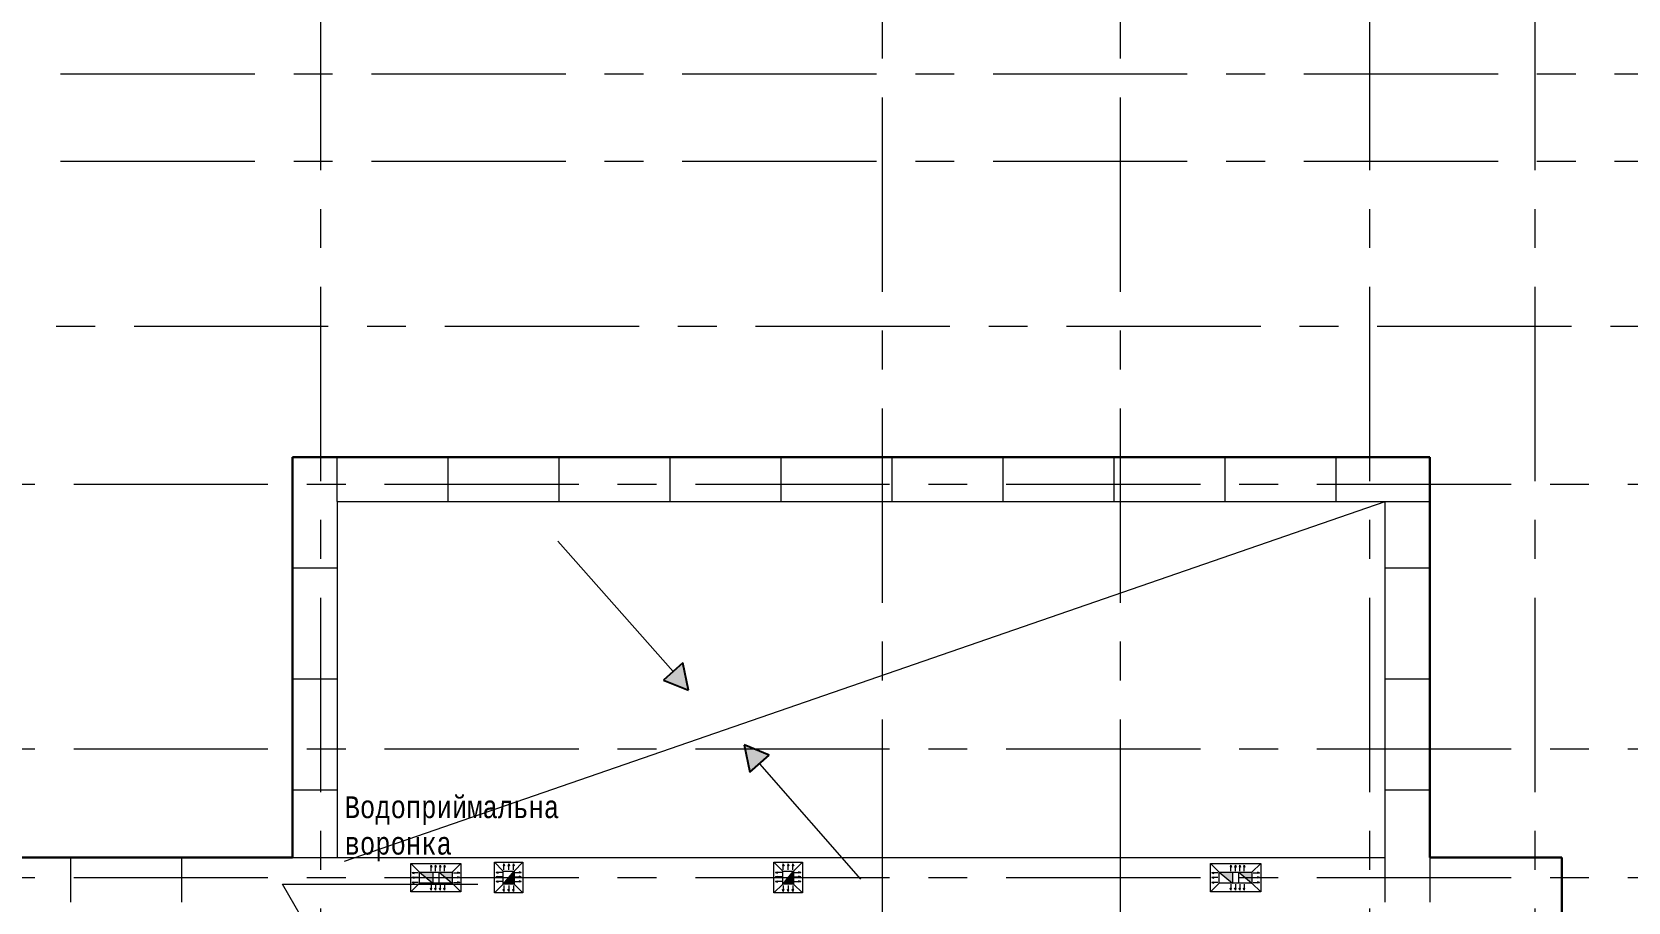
# Model space of a CAD drawing. Header units: millimetres. Extents: x -689206 to 4969298, y -1019800 to 703299.
# Drawn here: x 842047 to 860309, y -343590 to -333639 of the extents above; entities that cross this region are included whole.
import ezdxf

# ---------------------------------------------------------------- set-up
doc = ezdxf.new("R2010")
doc.units = ezdxf.units.MM
doc.linetypes.add('осеваяX2', pattern=[101.6, 63.5, -12.7, 12.7, -12.7])
doc.layers.add('кровля', color=211, linetype='Continuous')
doc.layers.add('четотам', color=7, linetype='Continuous')
doc.layers.add('РАЗМЕРЫ', color=7, linetype='Continuous', lineweight=9)
doc.layers.add('стены', color=7, linetype='Continuous', lineweight=20)
doc.styles.add('Аннотативный', font='isocteur.ttf', dxfattribs={"width": 0.7, "height": 250})

msp = doc.modelspace()

# ---------------------------------------------------------------- hatches: boundary and pattern name
at = {"layer": 'кровля', "lineweight": 5}
h = msp.add_hatch(color=7, dxfattribs=at)
h.dxf.hatch_style = 1
h.paths.add_polyline_path([(846397.1, -343255), (846420.8, -343263.1), (846420.8, -343255)])
h.paths.add_polyline_path([(846397.1, -343255), (846420.8, -343255), (846420.8, -343246.8)])
at = {"layer": 'кровля', "lineweight": 15}
h = msp.add_hatch(color=7, dxfattribs=at)
h.dxf.hatch_style = 1
h.paths.add_polyline_path([(846397.1, -343310.3), (846420.8, -343318.4), (846420.8, -343310.3)])
h.paths.add_polyline_path([(846397.1, -343310.3), (846420.8, -343310.3), (846420.8, -343302.1)])
at = {"layer": 'кровля', "lineweight": 5}
h = msp.add_hatch(color=7, dxfattribs=at)
h.dxf.hatch_style = 1
h.paths.add_polyline_path([(846614.4, -343189.9), (846622.6, -343189.9), (846614.4, -343166.3)])
h.paths.add_polyline_path([(846606.3, -343189.9), (846614.4, -343189.9), (846614.4, -343166.3)])
h = msp.add_hatch(color=7, dxfattribs=at)
h.dxf.hatch_style = 1
h.paths.add_polyline_path([(846665.7, -343166.3), (846657.5, -343189.9), (846665.7, -343189.9)])
h.paths.add_polyline_path([(846665.7, -343166.3), (846665.7, -343189.9), (846673.8, -343189.9)])
h = msp.add_hatch(color=7, dxfattribs=at)
h.dxf.hatch_style = 1
h.paths.add_polyline_path([(846716.9, -343166.3), (846708.8, -343189.9), (846716.9, -343189.9)])
h.paths.add_polyline_path([(846716.9, -343166.3), (846716.9, -343189.9), (846725.1, -343189.9)])
h = msp.add_hatch(color=7, dxfattribs=at)
h.dxf.hatch_style = 1
h.paths.add_polyline_path([(846766.7, -343166.3), (846758.6, -343189.9), (846766.7, -343189.9)])
h.paths.add_polyline_path([(846766.7, -343166.3), (846766.7, -343189.9), (846774.9, -343189.9)])
h = msp.add_hatch(color=7, dxfattribs=at)
h.dxf.hatch_style = 1
h.paths.add_polyline_path([(846917.4, -343255), (846917.4, -343263.1), (846941, -343255)])
h.paths.add_polyline_path([(846917.4, -343246.8), (846917.4, -343255), (846941, -343255)])
at = {"layer": 'кровля', "lineweight": 15}
h = msp.add_hatch(color=7, dxfattribs=at)
h.dxf.hatch_style = 1
h.paths.add_polyline_path([(846917.4, -343310.3), (846917.4, -343318.4), (846941, -343310.3)])
h.paths.add_polyline_path([(846917.4, -343302.1), (846917.4, -343310.3), (846941, -343310.3)])
at = {"layer": 'кровля', "lineweight": 5, "true_color": 0x000000}
h = msp.add_hatch(color=18, dxfattribs=at)
h.dxf.hatch_style = 1
h.paths.add_polyline_path([(847357.6, -343250.8), (847381.2, -343259), (847381.2, -343250.8)])
h.paths.add_polyline_path([(847357.6, -343250.8), (847381.2, -343250.8), (847381.2, -343242.7)])
h = msp.add_hatch(color=18, dxfattribs=at)
h.dxf.hatch_style = 1
h.paths.add_polyline_path([(847357.6, -343302.1), (847381.2, -343310.2), (847381.2, -343302.1)])
h.paths.add_polyline_path([(847357.6, -343302.1), (847381.2, -343302.1), (847381.2, -343293.9)])
h = msp.add_hatch(color=18, dxfattribs=at)
h.dxf.hatch_style = 1
h.paths.add_polyline_path([(847446.3, -343175.1), (847454.4, -343175.1), (847446.3, -343151.4)])
h.paths.add_polyline_path([(847438.2, -343175.1), (847446.3, -343175.1), (847446.3, -343151.4)])
h = msp.add_hatch(color=18, dxfattribs=at)
h.dxf.hatch_style = 1
h.paths.add_polyline_path([(847501.6, -343175.1), (847509.7, -343175.1), (847501.6, -343151.4)])
h.paths.add_polyline_path([(847493.4, -343175.1), (847501.6, -343175.1), (847501.6, -343151.4)])
h = msp.add_hatch(color=18, dxfattribs=at)
h.dxf.hatch_style = 1
h.paths.add_polyline_path([(847556.9, -343151.4), (847548.7, -343175.1), (847556.9, -343175.1)])
h.paths.add_polyline_path([(847556.9, -343151.4), (847556.9, -343175.1), (847565, -343175.1)])
h = msp.add_hatch(color=18, dxfattribs=at)
h.dxf.hatch_style = 1
h.paths.add_polyline_path([(847621.9, -343250.8), (847621.9, -343259), (847645.6, -343250.8)])
h.paths.add_polyline_path([(847621.9, -343242.7), (847621.9, -343250.8), (847645.6, -343250.8)])
h = msp.add_hatch(color=18, dxfattribs=at)
h.dxf.hatch_style = 1
h.paths.add_polyline_path([(847621.9, -343302.1), (847621.9, -343310.2), (847645.6, -343302.1)])
h.paths.add_polyline_path([(847621.9, -343293.9), (847621.9, -343302.1), (847645.6, -343302.1)])
h = msp.add_hatch(color=18, dxfattribs=at)
h.dxf.hatch_style = 1
h.paths.add_polyline_path([(850555.1, -343250.8), (850578.7, -343259), (850578.7, -343250.8)])
h.paths.add_polyline_path([(850555.1, -343250.8), (850578.7, -343250.8), (850578.7, -343242.7)])
h = msp.add_hatch(color=18, dxfattribs=at)
h.dxf.hatch_style = 1
h.paths.add_polyline_path([(850555.1, -343302.1), (850578.7, -343310.2), (850578.7, -343302.1)])
h.paths.add_polyline_path([(850555.1, -343302.1), (850578.7, -343302.1), (850578.7, -343293.9)])
h = msp.add_hatch(color=18, dxfattribs=at)
h.dxf.hatch_style = 1
h.paths.add_polyline_path([(850643.8, -343175.1), (850651.9, -343175.1), (850643.8, -343151.4)])
h.paths.add_polyline_path([(850635.7, -343175.1), (850643.8, -343175.1), (850643.8, -343151.4)])
h = msp.add_hatch(color=18, dxfattribs=at)
h.dxf.hatch_style = 1
h.paths.add_polyline_path([(850699.1, -343175.1), (850707.2, -343175.1), (850699.1, -343151.4)])
h.paths.add_polyline_path([(850690.9, -343175.1), (850699.1, -343175.1), (850699.1, -343151.4)])
h = msp.add_hatch(color=18, dxfattribs=at)
h.dxf.hatch_style = 1
h.paths.add_polyline_path([(850754.4, -343151.4), (850746.2, -343175.1), (850754.4, -343175.1)])
h.paths.add_polyline_path([(850754.4, -343151.4), (850754.4, -343175.1), (850762.5, -343175.1)])
h = msp.add_hatch(color=18, dxfattribs=at)
h.dxf.hatch_style = 1
h.paths.add_polyline_path([(850819.4, -343250.8), (850819.4, -343259), (850843.1, -343250.8)])
h.paths.add_polyline_path([(850819.4, -343242.7), (850819.4, -343250.8), (850843.1, -343250.8)])
h = msp.add_hatch(color=18, dxfattribs=at)
h.dxf.hatch_style = 1
h.paths.add_polyline_path([(850819.4, -343302.1), (850819.4, -343310.2), (850843.1, -343302.1)])
h.paths.add_polyline_path([(850819.4, -343293.9), (850819.4, -343302.1), (850843.1, -343302.1)])
at = {"layer": 'кровля', "lineweight": 5}
h = msp.add_hatch(color=7, dxfattribs=at)
h.dxf.hatch_style = 1
h.paths.add_polyline_path([(855547.1, -343255), (855570.8, -343263.1), (855570.8, -343255)])
h.paths.add_polyline_path([(855547.1, -343255), (855570.8, -343255), (855570.8, -343246.8)])
at = {"layer": 'кровля', "lineweight": 15}
h = msp.add_hatch(color=7, dxfattribs=at)
h.dxf.hatch_style = 1
h.paths.add_polyline_path([(855547.1, -343310.3), (855570.8, -343318.4), (855570.8, -343310.3)])
h.paths.add_polyline_path([(855547.1, -343310.3), (855570.8, -343310.3), (855570.8, -343302.1)])
at = {"layer": 'кровля', "lineweight": 5}
h = msp.add_hatch(color=7, dxfattribs=at)
h.dxf.hatch_style = 1
h.paths.add_polyline_path([(855764.4, -343189.9), (855772.6, -343189.9), (855764.4, -343166.3)])
h.paths.add_polyline_path([(855756.3, -343189.9), (855764.4, -343189.9), (855764.4, -343166.3)])
h = msp.add_hatch(color=7, dxfattribs=at)
h.dxf.hatch_style = 1
h.paths.add_polyline_path([(855815.7, -343166.3), (855807.5, -343189.9), (855815.7, -343189.9)])
h.paths.add_polyline_path([(855815.7, -343166.3), (855815.7, -343189.9), (855823.8, -343189.9)])
h = msp.add_hatch(color=7, dxfattribs=at)
h.dxf.hatch_style = 1
h.paths.add_polyline_path([(855866.9, -343166.3), (855858.8, -343189.9), (855866.9, -343189.9)])
h.paths.add_polyline_path([(855866.9, -343166.3), (855866.9, -343189.9), (855875.1, -343189.9)])
h = msp.add_hatch(color=7, dxfattribs=at)
h.dxf.hatch_style = 1
h.paths.add_polyline_path([(855916.7, -343166.3), (855908.6, -343189.9), (855916.7, -343189.9)])
h.paths.add_polyline_path([(855916.7, -343166.3), (855916.7, -343189.9), (855924.9, -343189.9)])
h = msp.add_hatch(color=7, dxfattribs=at)
h.dxf.hatch_style = 1
h.paths.add_polyline_path([(856067.4, -343255), (856067.4, -343263.1), (856091, -343255)])
h.paths.add_polyline_path([(856067.4, -343246.8), (856067.4, -343255), (856091, -343255)])
at = {"layer": 'кровля', "lineweight": 15}
h = msp.add_hatch(color=7, dxfattribs=at)
h.dxf.hatch_style = 1
h.paths.add_polyline_path([(856067.4, -343310.3), (856067.4, -343318.4), (856091, -343310.3)])
h.paths.add_polyline_path([(856067.4, -343302.1), (856067.4, -343310.3), (856091, -343310.3)])
at = {"layer": 'кровля', "lineweight": 5}
h = msp.add_hatch(color=7, dxfattribs=at)
h.dxf.hatch_style = 1
h.paths.add_polyline_path([(846420.8, -343365.6), (846420.8, -343357.4), (846397.1, -343365.6)])
h.paths.add_polyline_path([(846420.8, -343373.7), (846420.8, -343365.6), (846397.1, -343365.6)])
h = msp.add_hatch(color=7, dxfattribs=at)
h.dxf.hatch_style = 1
h.paths.add_polyline_path([(846614.4, -343454.3), (846622.6, -343430.6), (846614.4, -343430.6)])
h.paths.add_polyline_path([(846614.4, -343454.3), (846614.4, -343430.6), (846606.3, -343430.6)])
h = msp.add_hatch(color=7, dxfattribs=at)
h.dxf.hatch_style = 1
h.paths.add_polyline_path([(846665.7, -343430.6), (846657.5, -343430.6), (846665.7, -343454.3)])
h.paths.add_polyline_path([(846673.8, -343430.6), (846665.7, -343430.6), (846665.7, -343454.3)])
h = msp.add_hatch(color=7, dxfattribs=at)
h.dxf.hatch_style = 1
h.paths.add_polyline_path([(846716.9, -343430.6), (846708.8, -343430.6), (846716.9, -343454.3)])
h.paths.add_polyline_path([(846725.1, -343430.6), (846716.9, -343430.6), (846716.9, -343454.3)])
h = msp.add_hatch(color=7, dxfattribs=at)
h.dxf.hatch_style = 1
h.paths.add_polyline_path([(846766.7, -343430.6), (846758.6, -343430.6), (846766.7, -343454.3)])
h.paths.add_polyline_path([(846774.9, -343430.6), (846766.7, -343430.6), (846766.7, -343454.3)])
h = msp.add_hatch(color=7, dxfattribs=at)
h.dxf.hatch_style = 1
h.paths.add_polyline_path([(846941, -343365.6), (846917.4, -343357.4), (846917.4, -343365.6)])
h.paths.add_polyline_path([(846941, -343365.6), (846917.4, -343365.6), (846917.4, -343373.7)])
at = {"layer": 'кровля', "lineweight": 5, "true_color": 0x000000}
h = msp.add_hatch(color=18, dxfattribs=at)
h.dxf.hatch_style = 1
h.paths.add_polyline_path([(847381.2, -343353.3), (847381.2, -343345.2), (847357.6, -343353.3)])
h.paths.add_polyline_path([(847381.2, -343361.5), (847381.2, -343353.3), (847357.6, -343353.3)])
h = msp.add_hatch(color=18, dxfattribs=at)
h.dxf.hatch_style = 1
h.paths.add_polyline_path([(847446.3, -343469.1), (847454.4, -343445.5), (847446.3, -343445.5)])
h.paths.add_polyline_path([(847446.3, -343469.1), (847446.3, -343445.5), (847438.2, -343445.5)])
h = msp.add_hatch(color=18, dxfattribs=at)
h.dxf.hatch_style = 1
h.paths.add_polyline_path([(847501.6, -343469.1), (847509.7, -343445.5), (847501.6, -343445.5)])
h.paths.add_polyline_path([(847501.6, -343469.1), (847501.6, -343445.5), (847493.4, -343445.5)])
h = msp.add_hatch(color=18, dxfattribs=at)
h.dxf.hatch_style = 1
h.paths.add_polyline_path([(847556.9, -343445.5), (847548.7, -343445.5), (847556.9, -343469.1)])
h.paths.add_polyline_path([(847565, -343445.5), (847556.9, -343445.5), (847556.9, -343469.1)])
h = msp.add_hatch(color=18, dxfattribs=at)
h.dxf.hatch_style = 1
h.paths.add_polyline_path([(847645.6, -343353.3), (847621.9, -343345.2), (847621.9, -343353.3)])
h.paths.add_polyline_path([(847645.6, -343353.3), (847621.9, -343353.3), (847621.9, -343361.5)])
h = msp.add_hatch(color=18, dxfattribs=at)
h.dxf.hatch_style = 1
h.paths.add_polyline_path([(850578.7, -343353.3), (850578.7, -343345.2), (850555.1, -343353.3)])
h.paths.add_polyline_path([(850578.7, -343361.5), (850578.7, -343353.3), (850555.1, -343353.3)])
h = msp.add_hatch(color=18, dxfattribs=at)
h.dxf.hatch_style = 1
h.paths.add_polyline_path([(850651.9, -343445.5), (850643.8, -343445.5), (850643.8, -343469.1)])
h.paths.add_polyline_path([(850643.8, -343445.5), (850635.7, -343445.5), (850643.8, -343469.1)])
h = msp.add_hatch(color=18, dxfattribs=at)
h.dxf.hatch_style = 1
h.paths.add_polyline_path([(850707.2, -343445.5), (850699.1, -343445.5), (850699.1, -343469.1)])
h.paths.add_polyline_path([(850699.1, -343445.5), (850690.9, -343445.5), (850699.1, -343469.1)])
h = msp.add_hatch(color=18, dxfattribs=at)
h.dxf.hatch_style = 1
h.paths.add_polyline_path([(850754.4, -343445.5), (850746.2, -343445.5), (850754.4, -343469.1)])
h.paths.add_polyline_path([(850762.5, -343445.5), (850754.4, -343445.5), (850754.4, -343469.1)])
h = msp.add_hatch(color=18, dxfattribs=at)
h.dxf.hatch_style = 1
h.paths.add_polyline_path([(850843.1, -343353.3), (850819.4, -343345.2), (850819.4, -343353.3)])
h.paths.add_polyline_path([(850843.1, -343353.3), (850819.4, -343353.3), (850819.4, -343361.5)])
at = {"layer": 'кровля', "lineweight": 5}
h = msp.add_hatch(color=7, dxfattribs=at)
h.dxf.hatch_style = 1
h.paths.add_polyline_path([(855570.8, -343365.6), (855570.8, -343357.4), (855547.1, -343365.6)])
h.paths.add_polyline_path([(855570.8, -343373.7), (855570.8, -343365.6), (855547.1, -343365.6)])
h = msp.add_hatch(color=7, dxfattribs=at)
h.dxf.hatch_style = 1
h.paths.add_polyline_path([(855764.4, -343454.3), (855772.6, -343430.6), (855764.4, -343430.6)])
h.paths.add_polyline_path([(855764.4, -343454.3), (855764.4, -343430.6), (855756.3, -343430.6)])
h = msp.add_hatch(color=7, dxfattribs=at)
h.dxf.hatch_style = 1
h.paths.add_polyline_path([(855815.7, -343430.6), (855807.5, -343430.6), (855815.7, -343454.3)])
h.paths.add_polyline_path([(855823.8, -343430.6), (855815.7, -343430.6), (855815.7, -343454.3)])
h = msp.add_hatch(color=7, dxfattribs=at)
h.dxf.hatch_style = 1
h.paths.add_polyline_path([(855866.9, -343430.6), (855858.8, -343430.6), (855866.9, -343454.3)])
h.paths.add_polyline_path([(855875.1, -343430.6), (855866.9, -343430.6), (855866.9, -343454.3)])
h = msp.add_hatch(color=7, dxfattribs=at)
h.dxf.hatch_style = 1
h.paths.add_polyline_path([(855916.7, -343430.6), (855908.6, -343430.6), (855916.7, -343454.3)])
h.paths.add_polyline_path([(855924.9, -343430.6), (855916.7, -343430.6), (855916.7, -343454.3)])
h = msp.add_hatch(color=7, dxfattribs=at)
h.dxf.hatch_style = 1
h.paths.add_polyline_path([(856091, -343365.6), (856067.4, -343357.4), (856067.4, -343365.6)])
h.paths.add_polyline_path([(856091, -343365.6), (856067.4, -343365.6), (856067.4, -343373.7)])
at = {"layer": 'РАЗМЕРЫ', "linetype": 'ByBlock', "lineweight": 13, "ltscale": 35}
h = msp.add_hatch(color=0, dxfattribs=at)
h.dxf.hatch_style = 1
h.paths.add_polyline_path([(849557.4, -341167.9), (849493.6, -340853.9), (849271.4, -341050.4)])
h.paths.add_polyline_path([(850197.4, -341790.8), (850259.7, -342105.1), (850482.8, -341909.6)])
at = {"layer": 'РАЗМЕРЫ', "lineweight": 5, "ltscale": 150}
h = msp.add_hatch(color=256, dxfattribs=at)
h.dxf.hatch_style = 1
h.paths.add_polyline_path([(846856, -343372.8), (846856, -343247.8), (846706, -343247.8)])
h.paths.add_polyline_path([(846632.2, -343372.8), (846632.2, -343247.8), (846482.2, -343247.8)])
h = msp.add_hatch(color=256, dxfattribs=at)
h.dxf.hatch_style = 1
h.paths.add_polyline_path([(847564.1, -343385.3), (847564.1, -343235.3), (847439.1, -343385.3)])
h = msp.add_hatch(color=256, dxfattribs=at)
h.dxf.hatch_style = 1
h.paths.add_polyline_path([(850761.6, -343385.3), (850761.6, -343235.3), (850636.6, -343385.3)])
h = msp.add_hatch(color=256, dxfattribs=at)
h.dxf.hatch_style = 1
h.paths.add_polyline_path([(856006, -343372.8), (856006, -343247.8), (855856, -343247.8)])
h.paths.add_polyline_path([(855782.2, -343372.8), (855782.2, -343247.8), (855632.2, -343247.8)])

# ---------------------------------------------------------------- linework, layer by layer
at = {"layer": 'кровля', "color": 18, "lineweight": 5, "true_color": 0x000000}
for p, q in [((847439.1, -343235.3), (847339.1, -343135.3)), ((847564.1, -343235.3), (847664.1, -343135.3)), ((850636.6, -343235.3), (850536.6, -343135.3)), ((850761.6, -343235.3), (850861.6, -343135.3)), ((847357.6, -343250.8), (847381.2, -343242.7)), ((847427.6, -343250.8), (847357.6, -343250.8)), ((847357.6, -343250.8), (847381.2, -343259)), ((847357.6, -343302.1), (847381.2, -343293.9)), ((847427.6, -343302.1), (847357.6, -343302.1)), ((847357.6, -343302.1), (847381.2, -343310.2)), ((847381.2, -343242.7), (847381.2, -343250.8)), ((847381.2, -343259), (847381.2, -343250.8)), ((847381.2, -343293.9), (847381.2, -343302.1)), ((847381.2, -343310.2), (847381.2, -343302.1)), ((847446.3, -343151.4), (847438.2, -343175.1)), ((847438.2, -343175.1), (847446.3, -343175.1)), ((847446.3, -343221.4), (847446.3, -343151.4)), ((847446.3, -343151.4), (847454.4, -343175.1)), ((847454.4, -343175.1), (847446.3, -343175.1)), ((847501.6, -343151.4), (847493.4, -343175.1)), ((847493.4, -343175.1), (847501.6, -343175.1)), ((847501.6, -343221.4), (847501.6, -343151.4)), ((847501.6, -343151.4), (847509.7, -343175.1)), ((847509.7, -343175.1), (847501.6, -343175.1)), ((847556.9, -343151.4), (847548.7, -343175.1)), ((847548.7, -343175.1), (847556.9, -343175.1)), ((847556.9, -343221.4), (847556.9, -343151.4)), ((847556.9, -343151.4), (847565, -343175.1)), ((847565, -343175.1), (847556.9, -343175.1)), ((847575.6, -343250.8), (847645.6, -343250.8)), ((847575.6, -343302.1), (847645.6, -343302.1)), ((847645.6, -343250.8), (847621.9, -343242.7)), ((847621.9, -343242.7), (847621.9, -343250.8)), ((847645.6, -343250.8), (847621.9, -343259)), ((847621.9, -343259), (847621.9, -343250.8)), ((847645.6, -343302.1), (847621.9, -343293.9)), ((847621.9, -343293.9), (847621.9, -343302.1)), ((847645.6, -343302.1), (847621.9, -343310.2)), ((847621.9, -343310.2), (847621.9, -343302.1)), ((850555.1, -343250.8), (850578.7, -343242.7)), ((850625.1, -343250.8), (850555.1, -343250.8)), ((850555.1, -343250.8), (850578.7, -343259)), ((850555.1, -343302.1), (850578.7, -343293.9)), ((850625.1, -343302.1), (850555.1, -343302.1)), ((850555.1, -343302.1), (850578.7, -343310.2)), ((850578.7, -343242.7), (850578.7, -343250.8)), ((850578.7, -343259), (850578.7, -343250.8)), ((850578.7, -343293.9), (850578.7, -343302.1)), ((850578.7, -343310.2), (850578.7, -343302.1)), ((850643.8, -343151.4), (850635.7, -343175.1)), ((850635.7, -343175.1), (850643.8, -343175.1)), ((850643.8, -343221.4), (850643.8, -343151.4)), ((850643.8, -343151.4), (850651.9, -343175.1)), ((850651.9, -343175.1), (850643.8, -343175.1)), ((850699.1, -343151.4), (850690.9, -343175.1)), ((850690.9, -343175.1), (850699.1, -343175.1)), ((850699.1, -343221.4), (850699.1, -343151.4)), ((850699.1, -343151.4), (850707.2, -343175.1)), ((850707.2, -343175.1), (850699.1, -343175.1)), ((850754.4, -343151.4), (850746.2, -343175.1)), ((850746.2, -343175.1), (850754.4, -343175.1)), ((850754.4, -343221.4), (850754.4, -343151.4)), ((850754.4, -343151.4), (850762.5, -343175.1)), ((850762.5, -343175.1), (850754.4, -343175.1)), ((850773.1, -343250.8), (850843.1, -343250.8)), ((850773.1, -343302.1), (850843.1, -343302.1)), ((850843.1, -343250.8), (850819.4, -343242.7)), ((850819.4, -343242.7), (850819.4, -343250.8)), ((850843.1, -343250.8), (850819.4, -343259)), ((850819.4, -343259), (850819.4, -343250.8)), ((850843.1, -343302.1), (850819.4, -343293.9)), ((850819.4, -343293.9), (850819.4, -343302.1)), ((850843.1, -343302.1), (850819.4, -343310.2)), ((850819.4, -343310.2), (850819.4, -343302.1)), ((847439.1, -343385.3), (847339.1, -343485.3)), ((847357.6, -343353.3), (847381.2, -343345.2)), ((847427.6, -343353.3), (847357.6, -343353.3)), ((847357.6, -343353.3), (847381.2, -343361.5)), ((847381.2, -343345.2), (847381.2, -343353.3)), ((847381.2, -343361.5), (847381.2, -343353.3)), ((847446.3, -343469.1), (847438.2, -343445.5)), ((847438.2, -343445.5), (847446.3, -343445.5)), ((847446.3, -343399.1), (847446.3, -343469.1)), ((847446.3, -343469.1), (847454.4, -343445.5)), ((847454.4, -343445.5), (847446.3, -343445.5)), ((847501.6, -343469.1), (847493.4, -343445.5)), ((847493.4, -343445.5), (847501.6, -343445.5)), ((847501.6, -343399.1), (847501.6, -343469.1)), ((847501.6, -343469.1), (847509.7, -343445.5)), ((847509.7, -343445.5), (847501.6, -343445.5)), ((847556.9, -343469.1), (847548.7, -343445.5)), ((847548.7, -343445.5), (847556.9, -343445.5)), ((847556.9, -343399.1), (847556.9, -343469.1)), ((847556.9, -343469.1), (847565, -343445.5)), ((847565, -343445.5), (847556.9, -343445.5)), ((847564.1, -343385.3), (847664.1, -343485.3)), ((847575.6, -343353.3), (847645.6, -343353.3)), ((847645.6, -343353.3), (847621.9, -343345.2)), ((847621.9, -343345.2), (847621.9, -343353.3)), ((847645.6, -343353.3), (847621.9, -343361.5)), ((847621.9, -343361.5), (847621.9, -343353.3)), ((850636.6, -343385.3), (850536.6, -343485.3)), ((850555.1, -343353.3), (850578.7, -343345.2)), ((850625.1, -343353.3), (850555.1, -343353.3)), ((850555.1, -343353.3), (850578.7, -343361.5)), ((850578.7, -343345.2), (850578.7, -343353.3)), ((850578.7, -343361.5), (850578.7, -343353.3)), ((850643.8, -343469.1), (850635.7, -343445.5)), ((850635.7, -343445.5), (850643.8, -343445.5)), ((850643.8, -343399.1), (850643.8, -343469.1)), ((850643.8, -343469.1), (850651.9, -343445.5)), ((850651.9, -343445.5), (850643.8, -343445.5)), ((850699.1, -343469.1), (850690.9, -343445.5)), ((850690.9, -343445.5), (850699.1, -343445.5)), ((850699.1, -343399.1), (850699.1, -343469.1)), ((850699.1, -343469.1), (850707.2, -343445.5)), ((850707.2, -343445.5), (850699.1, -343445.5)), ((850754.4, -343469.1), (850746.2, -343445.5)), ((850746.2, -343445.5), (850754.4, -343445.5)), ((850754.4, -343399.1), (850754.4, -343469.1)), ((850754.4, -343469.1), (850762.5, -343445.5)), ((850762.5, -343445.5), (850754.4, -343445.5)), ((850761.6, -343385.3), (850861.6, -343485.3)), ((850773.1, -343353.3), (850843.1, -343353.3)), ((850843.1, -343353.3), (850819.4, -343345.2)), ((850819.4, -343345.2), (850819.4, -343353.3)), ((850843.1, -343353.3), (850819.4, -343361.5)), ((850819.4, -343361.5), (850819.4, -343353.3))]:
    msp.add_line(p, q, dxfattribs=at)
at = {"layer": 'кровля', "color": 7, "lineweight": 5}
for p, q in [((846482.2, -343247.8), (846382.2, -343147.8)), ((846397.1, -343255), (846420.8, -343246.8)), ((846467.1, -343255), (846397.1, -343255)), ((846397.1, -343255), (846420.8, -343263.1)), ((846420.8, -343246.8), (846420.8, -343255)), ((846420.8, -343263.1), (846420.8, -343255)), ((846614.4, -343166.3), (846606.3, -343189.9)), ((846606.3, -343189.9), (846614.4, -343189.9)), ((846614.4, -343236.3), (846614.4, -343166.3)), ((846614.4, -343166.3), (846622.6, -343189.9)), ((846622.6, -343189.9), (846614.4, -343189.9)), ((846665.7, -343166.3), (846657.5, -343189.9)), ((846657.5, -343189.9), (846665.7, -343189.9)), ((846665.7, -343236.3), (846665.7, -343166.3)), ((846665.7, -343166.3), (846673.8, -343189.9)), ((846673.8, -343189.9), (846665.7, -343189.9)), ((846716.9, -343166.3), (846708.8, -343189.9)), ((846708.8, -343189.9), (846716.9, -343189.9)), ((846716.9, -343236.3), (846716.9, -343166.3)), ((846716.9, -343166.3), (846725.1, -343189.9)), ((846725.1, -343189.9), (846716.9, -343189.9)), ((846766.7, -343166.3), (846758.6, -343189.9)), ((846758.6, -343189.9), (846766.7, -343189.9)), ((846766.7, -343236.3), (846766.7, -343166.3)), ((846766.7, -343166.3), (846774.9, -343189.9)), ((846774.9, -343189.9), (846766.7, -343189.9)), ((846856, -343247.8), (846956, -343147.8)), ((846871, -343255), (846941, -343255)), ((846941, -343255), (846917.4, -343246.8)), ((846917.4, -343246.8), (846917.4, -343255)), ((846941, -343255), (846917.4, -343263.1)), ((846917.4, -343263.1), (846917.4, -343255)), ((855632.2, -343247.8), (855532.2, -343147.8)), ((855547.1, -343255), (855570.8, -343246.8)), ((855617.1, -343255), (855547.1, -343255)), ((855547.1, -343255), (855570.8, -343263.1)), ((855570.8, -343246.8), (855570.8, -343255)), ((855570.8, -343263.1), (855570.8, -343255)), ((855764.4, -343166.3), (855756.3, -343189.9)), ((855756.3, -343189.9), (855764.4, -343189.9)), ((855764.4, -343236.3), (855764.4, -343166.3)), ((855764.4, -343166.3), (855772.6, -343189.9)), ((855772.6, -343189.9), (855764.4, -343189.9)), ((855815.7, -343166.3), (855807.5, -343189.9)), ((855807.5, -343189.9), (855815.7, -343189.9)), ((855815.7, -343236.3), (855815.7, -343166.3)), ((855815.7, -343166.3), (855823.8, -343189.9)), ((855823.8, -343189.9), (855815.7, -343189.9)), ((855866.9, -343166.3), (855858.8, -343189.9)), ((855858.8, -343189.9), (855866.9, -343189.9)), ((855866.9, -343236.3), (855866.9, -343166.3)), ((855866.9, -343166.3), (855875.1, -343189.9)), ((855875.1, -343189.9), (855866.9, -343189.9)), ((855916.7, -343166.3), (855908.6, -343189.9)), ((855908.6, -343189.9), (855916.7, -343189.9)), ((855916.7, -343236.3), (855916.7, -343166.3)), ((855916.7, -343166.3), (855924.9, -343189.9)), ((855924.9, -343189.9), (855916.7, -343189.9)), ((856006, -343247.8), (856106, -343147.8)), ((856021, -343255), (856091, -343255)), ((856091, -343255), (856067.4, -343246.8)), ((856067.4, -343246.8), (856067.4, -343255)), ((856091, -343255), (856067.4, -343263.1)), ((856067.4, -343263.1), (856067.4, -343255)), ((846482.2, -343372.8), (846382.2, -343472.8)), ((846397.1, -343365.6), (846420.8, -343357.4)), ((846467.1, -343365.6), (846397.1, -343365.6)), ((846397.1, -343365.6), (846420.8, -343373.7)), ((846420.8, -343357.4), (846420.8, -343365.6)), ((846420.8, -343373.7), (846420.8, -343365.6)), ((846614.4, -343454.3), (846606.3, -343430.6)), ((846606.3, -343430.6), (846614.4, -343430.6)), ((846614.4, -343384.3), (846614.4, -343454.3)), ((846614.4, -343454.3), (846622.6, -343430.6)), ((846622.6, -343430.6), (846614.4, -343430.6)), ((846665.7, -343454.3), (846657.5, -343430.6)), ((846657.5, -343430.6), (846665.7, -343430.6)), ((846665.7, -343384.3), (846665.7, -343454.3)), ((846665.7, -343454.3), (846673.8, -343430.6)), ((846673.8, -343430.6), (846665.7, -343430.6)), ((846716.9, -343454.3), (846708.8, -343430.6)), ((846708.8, -343430.6), (846716.9, -343430.6)), ((846716.9, -343384.3), (846716.9, -343454.3)), ((846716.9, -343454.3), (846725.1, -343430.6)), ((846725.1, -343430.6), (846716.9, -343430.6)), ((846766.7, -343454.3), (846758.6, -343430.6)), ((846758.6, -343430.6), (846766.7, -343430.6)), ((846766.7, -343384.3), (846766.7, -343454.3)), ((846766.7, -343454.3), (846774.9, -343430.6)), ((846774.9, -343430.6), (846766.7, -343430.6)), ((846856, -343372.8), (846956, -343472.8)), ((846871, -343365.6), (846941, -343365.6)), ((846941, -343365.6), (846917.4, -343357.4)), ((846917.4, -343357.4), (846917.4, -343365.6)), ((846941, -343365.6), (846917.4, -343373.7)), ((846917.4, -343373.7), (846917.4, -343365.6)), ((855632.2, -343372.8), (855532.2, -343472.8)), ((855547.1, -343365.6), (855570.8, -343357.4)), ((855617.1, -343365.6), (855547.1, -343365.6)), ((855547.1, -343365.6), (855570.8, -343373.7)), ((855570.8, -343357.4), (855570.8, -343365.6)), ((855570.8, -343373.7), (855570.8, -343365.6)), ((855764.4, -343454.3), (855756.3, -343430.6)), ((855756.3, -343430.6), (855764.4, -343430.6)), ((855764.4, -343384.3), (855764.4, -343454.3)), ((855764.4, -343454.3), (855772.6, -343430.6)), ((855772.6, -343430.6), (855764.4, -343430.6)), ((855815.7, -343454.3), (855807.5, -343430.6)), ((855807.5, -343430.6), (855815.7, -343430.6)), ((855815.7, -343384.3), (855815.7, -343454.3)), ((855815.7, -343454.3), (855823.8, -343430.6)), ((855823.8, -343430.6), (855815.7, -343430.6)), ((855866.9, -343454.3), (855858.8, -343430.6)), ((855858.8, -343430.6), (855866.9, -343430.6)), ((855866.9, -343384.3), (855866.9, -343454.3)), ((855866.9, -343454.3), (855875.1, -343430.6)), ((855875.1, -343430.6), (855866.9, -343430.6)), ((855916.7, -343454.3), (855908.6, -343430.6)), ((855908.6, -343430.6), (855916.7, -343430.6)), ((855916.7, -343384.3), (855916.7, -343454.3)), ((855916.7, -343454.3), (855924.9, -343430.6)), ((855924.9, -343430.6), (855916.7, -343430.6)), ((856006, -343372.8), (856106, -343472.8)), ((856021, -343365.6), (856091, -343365.6)), ((856091, -343365.6), (856067.4, -343357.4)), ((856067.4, -343357.4), (856067.4, -343365.6)), ((856091, -343365.6), (856067.4, -343373.7)), ((856067.4, -343373.7), (856067.4, -343365.6))]:
    msp.add_line(p, q, dxfattribs=at)
at = {"layer": 'кровля', "color": 7, "lineweight": 15}
for p, q in [((846397.1, -343310.3), (846420.8, -343302.1)), ((846467.1, -343310.3), (846397.1, -343310.3)), ((846397.1, -343310.3), (846420.8, -343318.4)), ((846420.8, -343302.1), (846420.8, -343310.3)), ((846420.8, -343318.4), (846420.8, -343310.3)), ((846871, -343310.3), (846941, -343310.3)), ((846941, -343310.3), (846917.4, -343302.1)), ((846917.4, -343302.1), (846917.4, -343310.3)), ((846941, -343310.3), (846917.4, -343318.4)), ((846917.4, -343318.4), (846917.4, -343310.3)), ((855547.1, -343310.3), (855570.8, -343302.1)), ((855617.1, -343310.3), (855547.1, -343310.3)), ((855547.1, -343310.3), (855570.8, -343318.4)), ((855570.8, -343302.1), (855570.8, -343310.3)), ((855570.8, -343318.4), (855570.8, -343310.3)), ((856021, -343310.3), (856091, -343310.3)), ((856091, -343310.3), (856067.4, -343302.1)), ((856067.4, -343302.1), (856067.4, -343310.3)), ((856091, -343310.3), (856067.4, -343318.4)), ((856067.4, -343318.4), (856067.4, -343310.3))]:
    msp.add_line(p, q, dxfattribs=at)
at = {"layer": 'кровля', "color": 18, "lineweight": 5, "true_color": 0x000000}
for points in [[(847339.1, -343135.3), (847664.1, -343135.3), (847664.1, -343485.3), (847339.1, -343485.3)], [(850536.6, -343135.3), (850861.6, -343135.3), (850861.6, -343485.3), (850536.6, -343485.3)], [(847439.1, -343235.3), (847564.1, -343235.3), (847564.1, -343385.3), (847439.1, -343385.3)], [(850636.6, -343235.3), (850761.6, -343235.3), (850761.6, -343385.3), (850636.6, -343385.3)]]:
    msp.add_lwpolyline(points, close=True, dxfattribs=at)
at = {"layer": 'кровля', "color": 7, "lineweight": 5}
for points in [[(846956, -343147.8), (846956, -343472.8), (846382.2, -343472.8), (846382.2, -343147.8)], [(846856, -343247.8), (846856, -343372.8), (846482.2, -343372.8), (846482.2, -343247.8)], [(856106, -343147.8), (856106, -343472.8), (855532.2, -343472.8), (855532.2, -343147.8)], [(856006, -343247.8), (856006, -343372.8), (855632.2, -343372.8), (855632.2, -343247.8)]]:
    msp.add_lwpolyline(points, close=True, dxfattribs=at)
at = {"layer": 'РАЗМЕРЫ', "linetype": 'осеваяX2', "lineweight": 5, "ltscale": 35}
for p, q in [((851780, -379282.6), (851780, -329441.3)), ((854502.5, -379282.6), (854502.5, -329441.3)), ((859241.7, -329441.3), (859241.7, -379282.6)), ((863217.4, -337008.3), (796147.4, -337008.3))]:
    msp.add_line(p, q, dxfattribs=at)
at = {"layer": 'РАЗМЕРЫ', "lineweight": 9, "ltscale": 150}
for p, q in [((845539.1, -339010.3), (845539.1, -338500.3)), ((846809.1, -339010.3), (846809.1, -338500.3)), ((848079.1, -339010.3), (848079.1, -338500.3)), ((849349.1, -339010.3), (849349.1, -338500.3)), ((850619.1, -339010.3), (850619.1, -338500.3)), ((851889.1, -339010.3), (851889.1, -338500.3)), ((853159.1, -339010.3), (853159.1, -338500.3)), ((854429.1, -339010.3), (854429.1, -338500.3)), ((855699.1, -339010.3), (855699.1, -338500.3)), ((856969.1, -339010.3), (856969.1, -338500.3)), ((849382.5, -340952.2), (848065.2, -339462.8)), ((845540.3, -339770.3), (845029.1, -339770.3)), ((858045.1, -339770.3), (857534, -339770.3)), ((845540.3, -341040.3), (845029.1, -341040.3)), ((858045.1, -341040.3), (857534, -341040.3)), ((850371.3, -342007.4), (851527.4, -343327.5)), ((845537.6, -342310.3), (845026.5, -342310.3)), ((858042.5, -342310.3), (857531.3, -342310.3)), ((842489.2, -343079.8), (842489.3, -343589.8)), ((843759.2, -343079.8), (843759.3, -343589.8)), ((858041.3, -343079.8), (858041.4, -343589.8)), ((845350.1, -344142.5), (844912, -343383.5)), ((844912, -343383.5), (847149.1, -343383.5))]:
    msp.add_line(p, q, dxfattribs=at)
at = {"layer": 'РАЗМЕРЫ', "lineweight": 13, "ltscale": 150}
msp.add_line((845624.1, -343121.6), (857531.3, -339010.3), dxfattribs=at)
at = {"layer": 'РАЗМЕРЫ', "lineweight": 25, "ltscale": 150}
for p, q in [((849493.6, -340853.9), (849271.4, -341050.4)), ((849557.4, -341167.9), (849493.6, -340853.9)), ((849271.4, -341050.4), (849557.4, -341167.9)), ((850197.4, -341790.8), (850259.7, -342105.1)), ((850482.8, -341909.6), (850197.4, -341790.8)), ((850259.7, -342105.1), (850482.8, -341909.6))]:
    msp.add_line(p, q, dxfattribs=at)
at = {"layer": 'РАЗМЕРЫ', "lineweight": 20, "ltscale": 150}
msp.add_line((845029.2, -343079.8), (857531.3, -343079.8), dxfattribs=at)
at = {"layer": 'стены', "linetype": 'осеваяX2', "lineweight": 5, "ltscale": 35}
for p, q in [((845350.1, -329441.3), (845350.1, -379282.6)), ((857350.1, -329441.3), (857350.1, -379282.6)), ((796147.4, -334118.3), (863350.1, -334118.3)), ((796147.4, -335118.3), (863350.1, -335118.3)), ((796297.4, -338810.3), (863350.1, -338810.3)), ((796297.4, -341837.7), (863350.1, -341837.7)), ((796297.4, -343310.3), (863350.1, -343310.3))]:
    msp.add_line(p, q, dxfattribs=at)
at = {"layer": 'стены', "lineweight": 30}
for p, q in [((854812.1, -338500.3), (845029.1, -338500.3)), ((845029.1, -338500.3), (845029.1, -341527)), ((858041.3, -338500.3), (854812.1, -338500.3)), ((858041.3, -338500.3), (858041.3, -343079.8)), ((845029.1, -341527), (845029.2, -343079.8)), ((841474.3, -343079.8), (845029.2, -343079.8)), ((858041.3, -343079.8), (859551.3, -343079.8)), ((859551.3, -343079.8), (859551.3, -347417))]:
    msp.add_line(p, q, dxfattribs=at)
at = {"layer": 'стены', "lineweight": 13}
for p, q in [((845539.1, -339010.3), (845539.1, -343079.8)), ((845539.1, -339010.3), (858041.3, -339010.3)), ((857531.3, -343589.8), (857531.3, -339010.3)), ((845539.1, -343079.8), (857531.3, -343079.8))]:
    msp.add_line(p, q, dxfattribs=at)
at = {"layer": 'стены', "lineweight": 20}
for p in [(845539.1, -339010.3), (857531.3, -343079.8)]:
    msp.add_line(p, (857531.3, -339010.3), dxfattribs=at)
at = {"layer": 'четотам', "color": 7, "lineweight": 5}
for points in [[(846482.2, -343247.8), (846632.2, -343247.8), (846632.2, -343372.8), (846482.2, -343372.8), (846482.2, -343247.8), (846632.2, -343372.8)], [(846706, -343247.8), (846856, -343247.8), (846856, -343372.8), (846706, -343372.8), (846706, -343247.8), (846856, -343372.8)], [(855632.2, -343247.8), (855782.2, -343247.8), (855782.2, -343372.8), (855632.2, -343372.8), (855632.2, -343247.8), (855782.2, -343372.8)], [(855856, -343247.8), (856006, -343247.8), (856006, -343372.8), (855856, -343372.8), (855856, -343247.8), (856006, -343372.8)]]:
    msp.add_lwpolyline(points, dxfattribs=at)
at = {"layer": 'четотам', "color": 18, "lineweight": 5, "true_color": 0x000000}
for points in [[(847439.1, -343385.3), (847439.1, -343235.3), (847564.1, -343235.3), (847564.1, -343385.3), (847439.1, -343385.3), (847564.1, -343235.3)], [(847439.1, -343385.3), (847439.1, -343235.3), (847564.1, -343235.3), (847564.1, -343385.3), (847439.1, -343385.3), (847564.1, -343235.3)], [(850636.6, -343385.3), (850636.6, -343235.3), (850761.6, -343235.3), (850761.6, -343385.3), (850636.6, -343385.3), (850761.6, -343235.3)], [(850636.6, -343385.3), (850636.6, -343235.3), (850761.6, -343235.3), (850761.6, -343385.3), (850636.6, -343385.3), (850761.6, -343235.3)]]:
    msp.add_lwpolyline(points, dxfattribs=at)

# ---------------------------------------------------------------- texts
at = {"layer": 'РАЗМЕРЫ', "lineweight": 13, "ltscale": 150, "insert": (845624.1, -342380), "char_height": 250, "width": 850, "attachment_point": 1, "style": 'Аннотативный'}
msp.add_mtext('Водоприймальна воронка', dxfattribs=at)

doc.saveas('drawing.dxf')
